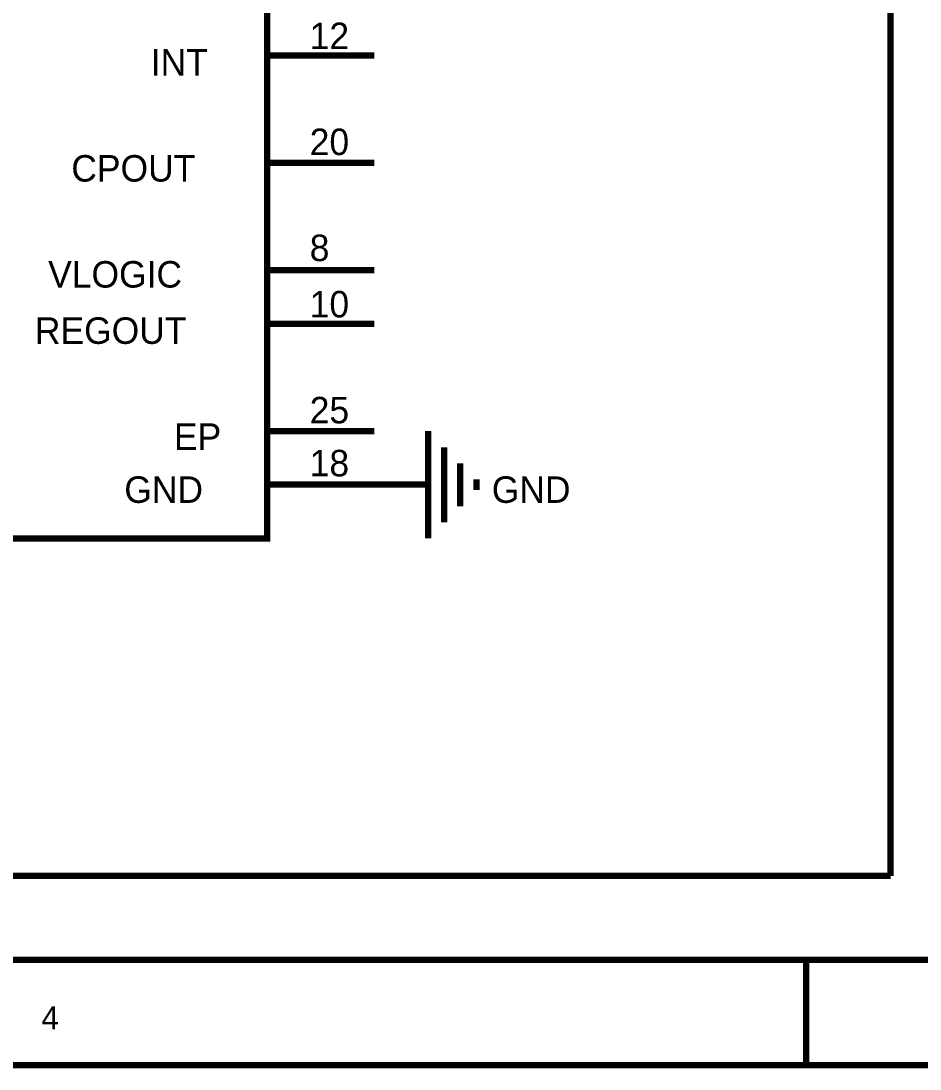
# Model space of a CAD drawing. Header units: inches. Extents: x 0 to 16.9, y 0 to 11.7.
# Drawn here: x 9.559 to 11.236, y -0.006 to 1.948 of the extents above; entities that cross this region are included whole.
import ezdxf

# ---------------------------------------------------------------- set-up
doc = ezdxf.new("R2010")
doc.units = ezdxf.units.IN
doc.header["$MEASUREMENT"] = 0
doc.layers.add('Sheet', color=255, linetype='Continuous')

msp = doc.modelspace()

# ---------------------------------------------------------------- linework, layer by layer
at = {"layer": 'Sheet'}
for points in [[(0.0023, 11.6929, 0.0039, 0.0039, 0), (0.0023, 0, 0.0039, 0.0039, 0), (16.5339, 0, 0.0039, 0.0039, 0), (16.5339, 11.6929, 0.0039, 0.0039, 0), (0.0023, 11.6929, 0.0039, 0.0039, 0), (0.0023, 11.6929, 0.0039, 0.0039, 0)], [(0.2021, 11.4923, 0.0039, 0.0039, 0), (0.2021, 0.1999, 0.0039, 0.0039, 0), (16.3341, 0.1999, 0.0039, 0.0039, 0), (16.3341, 11.4923, 0.0039, 0.0039, 0), (0.2021, 11.4923, 0.0039, 0.0039, 0), (0.2021, 11.4923, 0.0039, 0.0039, 0)], [(9.0188, 2.7832, 0.0118, 0.0118, 0), (10.0187, 2.7832, 0.0118, 0.0118, 0), (10.0187, 0.9832, 0.0118, 0.0118, 0), (9.0188, 0.9832, 0.0118, 0.0118, 0), (9.0188, 2.7832, 0.0118, 0.0118, 0)], [(9.0188, 2.7832, 0.0039, 0.0039, 0), (9.0188, 0.9832, 0.0039, 0.0039, 0), (10.0187, 0.9832, 0.0039, 0.0039, 0), (10.0187, 2.7832, 0.0039, 0.0039, 0), (9.0188, 2.7832, 0.0039, 0.0039, 0), (9.0188, 2.7832, 0.0039, 0.0039, 0)]]:
    msp.add_lwpolyline(points, format="xyseb", close=True, dxfattribs=at)
for points in [[(11.1806, 3.4248, 0.0118, 0.0118, 0), (11.1806, 0.3542, 0.0118, 0.0118, 0)], [(10.0187, 1.8834, 0.0118, 0.0118, 0), (10.2185, 1.8834, 0.0118, 0.0118, 0)], [(10.0187, 1.6831, 0.0118, 0.0118, 0), (10.2185, 1.6831, 0.0118, 0.0118, 0)], [(10.0187, 1.4832, 0.0118, 0.0118, 0), (10.2185, 1.4832, 0.0118, 0.0118, 0)], [(10.0187, 1.3833, 0.0118, 0.0118, 0), (10.2185, 1.3833, 0.0118, 0.0118, 0)], [(10.0187, 1.1834, 0.0118, 0.0118, 0), (10.2185, 1.1834, 0.0118, 0.0118, 0)], [(10.3184, 1.1834, 0.0118, 0.0118, 0), (10.3184, 0.9832, 0.0118, 0.0118, 0)], [(10.3485, 1.1533, 0.0118, 0.0118, 0), (10.3485, 1.0133, 0.0118, 0.0118, 0)], [(10.3786, 1.1232, 0.0118, 0.0118, 0), (10.3786, 1.0433, 0.0118, 0.0118, 0)], [(10.4087, 1.0931, 0.0118, 0.0118, 0), (10.4087, 1.0734, 0.0118, 0.0118, 0)], [(10.0187, 1.0835, 0.0118, 0.0118, 0), (10.2185, 1.0835, 0.0118, 0.0118, 0)], [(10.2185, 1.0835, 0.0118, 0.0118, 0), (10.3184, 1.0835, 0.0118, 0.0118, 0)], [(11.1806, 0.3542, 0.0118, 0.0118, 0), (8.2677, 0.3542, 0.0118, 0.0118, 0)], [(16.3356, 0.1976, 0.0118, 0.0118, 0), (0.2006, 0.1976, 0.0118, 0.0118, 0)], [(11.0232, 0, 0.0118, 0.0118, 0), (11.0232, 0.1999, 0.0118, 0.0118, 0)], [(16.5323, 0.0015, 0.0118, 0.0118, 0), (0.0023, 0.0015, 0.0118, 0.0118, 0)]]:
    msp.add_lwpolyline(points, format="xyseb", dxfattribs=at)

# ---------------------------------------------------------------- texts
for s, height, p in [('12', 0.04939, (10.0978, 1.8953)), ('INT', 0.04939, (9.8015, 1.8459)), ('20', 0.04939, (10.0978, 1.6978)), ('CPOUT', 0.04939, (9.6534, 1.6484)), ('8', 0.0494, (10.0978, 1.5002)), ('VLOGIC', 0.04939, (9.6102, 1.4508)), ('10', 0.04939, (10.0978, 1.3952)), ('REGOUT', 0.04939, (9.5855, 1.3459)), ('25', 0.04939, (10.0978, 1.1977)), ('EP', 0.04939, (9.8447, 1.1483)), ('18', 0.04939, (10.0978, 1.0989)), ('GND', 0.04939, (9.7521, 1.0495)), ('GND', 0.04939, (10.4373, 1.0495)), ('4', 0.0432, (9.5978, 0.0679))]:
    msp.add_text(s, height=height, dxfattribs=at).set_placement(p)

doc.saveas('drawing.dxf')
